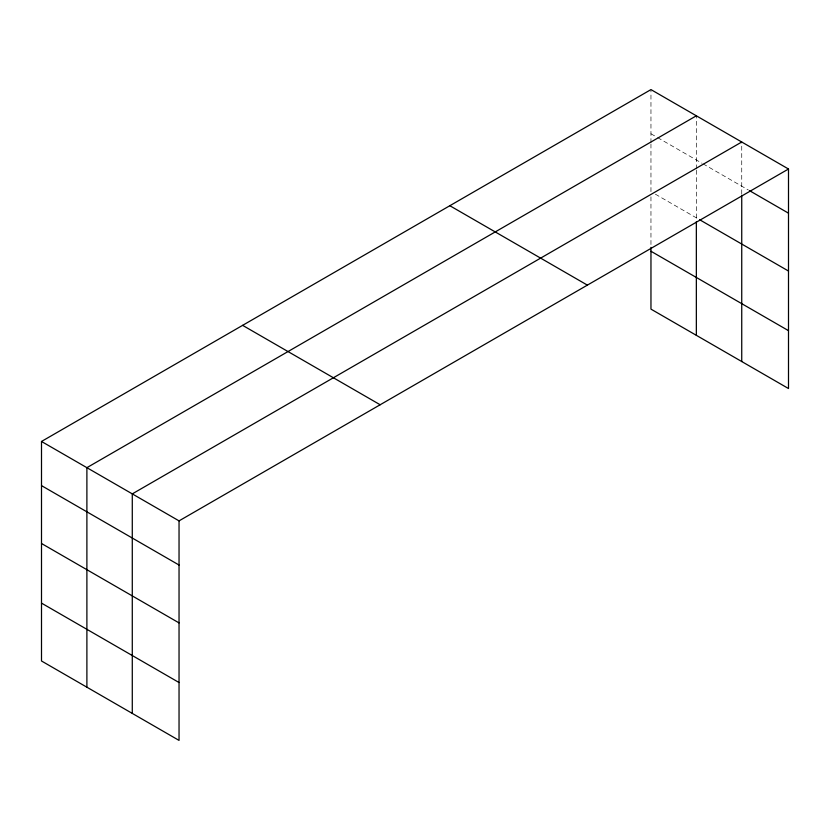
<?xml version="1.0" encoding="UTF-8"?>
<svg xmlns="http://www.w3.org/2000/svg" width="830" height="830" viewBox="0 0 830 830"><rect width="100%" height="100%" fill="white"/><g stroke="black" fill="none" stroke-linecap="round" stroke-linejoin="round"><path stroke-width="0.62" stroke-dasharray="4.15 3.11" d="M650.959 191.626L650.959 144.047M650.959 142.76L650.959 89.599M696.349 170.254L696.349 220.427M696.349 168.967L696.349 115.806M741.74 193.888L741.74 142.013M650.959 133.765L656.489 136.96M657.599 137.593L701.879 163.168M702.989 163.8L748.411 190.029M655.389 194.189L698.559 219.12M650.959 196.814L650.959 247.371"/><path stroke-width="1.25" d="M741.74 195.175L741.74 361.538M650.959 247.371L650.959 309.123L788.5 388.533L788.5 169.009L650.959 89.599L41.5 441.467L41.5 660.991L179.041 740.402L179.041 520.877L41.5 441.467M696.349 115.806L86.891 467.674L86.891 687.199M741.74 142.013L132.281 493.881L132.281 713.406M179.041 520.877L788.5 169.009M749.532 190.672L788.5 213.175M699.669 219.753L788.5 271.037M650.959 251.251L788.5 330.662M449.839 205.716L587.381 285.126M242.619 325.35L380.161 404.76M41.5 485.623L179.041 565.033M41.5 543.494L179.041 622.905M41.5 603.12L179.041 682.53M696.349 221.724L696.349 335.33"/></g></svg>
